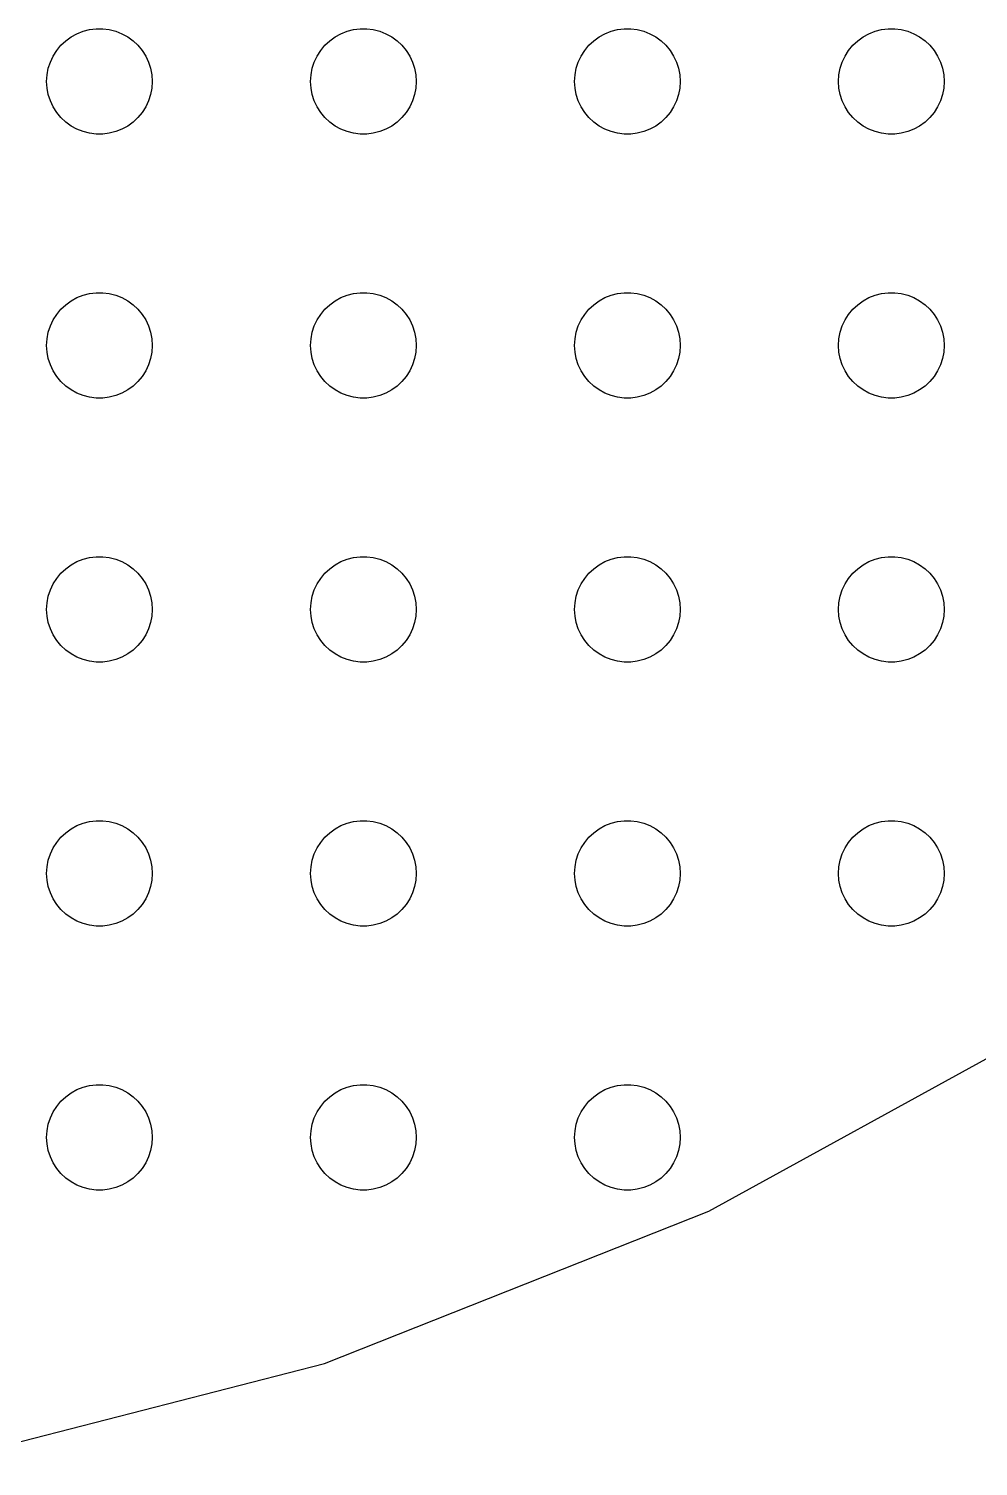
# Model space of a CAD drawing. Header units: metres. Extents: x -187 to 187, y -187 to 187.
# Drawn here: x 41 to 94.9, y -183.7 to -102 of the extents above; entities that cross this region are included whole.
import ezdxf

# ---------------------------------------------------------------- set-up
doc = ezdxf.new("R2010")
doc.units = ezdxf.units.M

msp = doc.modelspace()

# ---------------------------------------------------------------- linework, layer by layer
for p, q in [((44.0729, -102.147), (44.4379, -102.053)), ((44.4379, -102.053), (44.8116, -102.006)), ((44.8116, -102.006), (45.1884, -102.006)), ((45.1884, -102.006), (45.5621, -102.053)), ((45.5621, -102.053), (45.927, -102.147)), ((59.0729, -102.147), (59.4379, -102.053)), ((59.4379, -102.053), (59.8116, -102.006)), ((59.8116, -102.006), (60.1884, -102.006)), ((60.1884, -102.006), (60.5621, -102.053)), ((60.5621, -102.053), (60.927, -102.147)), ((74.073, -102.147), (74.4379, -102.053)), ((74.4379, -102.053), (74.8116, -102.006)), ((74.8116, -102.006), (75.1884, -102.006)), ((75.1884, -102.006), (75.5621, -102.053)), ((75.5621, -102.053), (75.927, -102.147)), ((89.073, -102.147), (89.4379, -102.053)), ((89.4379, -102.053), (89.8116, -102.006)), ((89.8116, -102.006), (90.1884, -102.006)), ((90.1884, -102.006), (90.5621, -102.053)), ((90.5621, -102.053), (90.927, -102.147)), ((42.8131, -102.946), (43.0877, -102.688)), ((43.0877, -102.688), (43.3925, -102.467)), ((43.3925, -102.467), (43.7227, -102.286)), ((43.7227, -102.286), (44.0729, -102.147)), ((45.927, -102.147), (46.2773, -102.286)), ((46.2773, -102.286), (46.6075, -102.467)), ((46.6075, -102.467), (46.9123, -102.688)), ((46.9123, -102.688), (47.1869, -102.946)), ((57.8131, -102.946), (58.0877, -102.688)), ((58.0877, -102.688), (58.3925, -102.467)), ((58.3925, -102.467), (58.7227, -102.286)), ((58.7227, -102.286), (59.0729, -102.147)), ((60.927, -102.147), (61.2773, -102.286)), ((61.2773, -102.286), (61.6075, -102.467)), ((61.6075, -102.467), (61.9123, -102.688)), ((61.9123, -102.688), (62.1869, -102.946)), ((72.8131, -102.946), (73.0877, -102.688)), ((73.0877, -102.688), (73.3925, -102.467)), ((73.3925, -102.467), (73.7227, -102.286)), ((73.7227, -102.286), (74.073, -102.147)), ((75.927, -102.147), (76.2773, -102.286)), ((76.2773, -102.286), (76.6075, -102.467)), ((76.6075, -102.467), (76.9123, -102.688)), ((76.9123, -102.688), (77.1869, -102.946)), ((87.8131, -102.946), (88.0877, -102.688)), ((88.0877, -102.688), (88.3925, -102.467)), ((88.3925, -102.467), (88.7227, -102.286)), ((88.7227, -102.286), (89.073, -102.147)), ((90.927, -102.147), (91.2773, -102.286)), ((91.2773, -102.286), (91.6075, -102.467)), ((91.6075, -102.467), (91.9123, -102.688)), ((91.9123, -102.688), (92.1869, -102.946)), ((42.2107, -103.896), (42.3711, -103.555)), ((42.3711, -103.555), (42.5729, -103.237)), ((42.5729, -103.237), (42.8131, -102.946)), ((47.1869, -102.946), (47.427, -103.237)), ((47.427, -103.237), (47.6289, -103.555)), ((47.6289, -103.555), (47.7893, -103.896)), ((57.2107, -103.896), (57.3711, -103.555)), ((57.3711, -103.555), (57.5729, -103.237)), ((57.5729, -103.237), (57.8131, -102.946)), ((62.1869, -102.946), (62.427, -103.237)), ((62.427, -103.237), (62.6289, -103.555)), ((62.6289, -103.555), (62.7893, -103.896)), ((72.2107, -103.896), (72.3711, -103.555)), ((72.3711, -103.555), (72.573, -103.237)), ((72.573, -103.237), (72.8131, -102.946)), ((77.1869, -102.946), (77.427, -103.237)), ((77.427, -103.237), (77.6289, -103.555)), ((77.6289, -103.555), (77.7893, -103.896)), ((87.2107, -103.896), (87.3711, -103.555)), ((87.3711, -103.555), (87.573, -103.237)), ((87.573, -103.237), (87.8131, -102.946)), ((92.1869, -102.946), (92.427, -103.237)), ((92.427, -103.237), (92.6289, -103.555)), ((92.6289, -103.555), (92.7893, -103.896)), ((42.0237, -104.624), (42.0942, -104.254)), ((42.0942, -104.254), (42.2107, -103.896)), ((47.7893, -103.896), (47.9057, -104.254)), ((47.9057, -104.254), (47.9763, -104.624)), ((57.0237, -104.624), (57.0942, -104.254)), ((57.0942, -104.254), (57.2107, -103.896)), ((62.7893, -103.896), (62.9057, -104.254)), ((62.9057, -104.254), (62.9763, -104.624)), ((72.0237, -104.624), (72.0943, -104.254)), ((72.0943, -104.254), (72.2107, -103.896)), ((77.7893, -103.896), (77.9057, -104.254)), ((77.9057, -104.254), (77.9763, -104.624)), ((87.0237, -104.624), (87.0943, -104.254)), ((87.0943, -104.254), (87.2107, -103.896)), ((92.7893, -103.896), (92.9057, -104.254)), ((92.9057, -104.254), (92.9763, -104.624)), ((42, -105), (42.0237, -104.624)), ((42.0237, -105.376), (42, -105)), ((47.9763, -104.624), (48, -105)), ((48, -105), (47.9763, -105.376)), ((57, -105), (57.0237, -104.624)), ((57.0237, -105.376), (57, -105)), ((62.9763, -104.624), (63, -105)), ((63, -105), (62.9763, -105.376)), ((72, -105), (72.0237, -104.624)), ((72.0237, -105.376), (72, -105)), ((77.9763, -104.624), (78, -105)), ((78, -105), (77.9763, -105.376)), ((87, -105), (87.0237, -104.624)), ((87.0237, -105.376), (87, -105)), ((92.9763, -104.624), (93, -105)), ((93, -105), (92.9763, -105.376)), ((42.0942, -105.746), (42.0237, -105.376)), ((42.2107, -106.104), (42.0942, -105.746)), ((42.3711, -106.445), (42.2107, -106.104)), ((47.7893, -106.104), (47.6289, -106.445)), ((47.9057, -105.746), (47.7893, -106.104)), ((47.9763, -105.376), (47.9057, -105.746)), ((57.0942, -105.746), (57.0237, -105.376)), ((57.2107, -106.104), (57.0942, -105.746)), ((57.3711, -106.445), (57.2107, -106.104)), ((62.7893, -106.104), (62.6289, -106.445)), ((62.9057, -105.746), (62.7893, -106.104)), ((62.9763, -105.376), (62.9057, -105.746)), ((72.0943, -105.746), (72.0237, -105.376)), ((72.2107, -106.104), (72.0943, -105.746)), ((72.3711, -106.445), (72.2107, -106.104)), ((77.7893, -106.104), (77.6289, -106.445)), ((77.9057, -105.746), (77.7893, -106.104)), ((77.9763, -105.376), (77.9057, -105.746)), ((87.0943, -105.746), (87.0237, -105.376)), ((87.2107, -106.104), (87.0943, -105.746)), ((87.3711, -106.445), (87.2107, -106.104)), ((92.7893, -106.104), (92.6289, -106.445)), ((92.9057, -105.746), (92.7893, -106.104)), ((92.9763, -105.376), (92.9057, -105.746)), ((42.5729, -106.763), (42.3711, -106.445)), ((42.8131, -107.054), (42.5729, -106.763)), ((47.427, -106.763), (47.1869, -107.054)), ((47.6289, -106.445), (47.427, -106.763)), ((57.5729, -106.763), (57.3711, -106.445)), ((57.8131, -107.054), (57.5729, -106.763)), ((62.427, -106.763), (62.1869, -107.054)), ((62.6289, -106.445), (62.427, -106.763)), ((72.573, -106.763), (72.3711, -106.445)), ((72.8131, -107.054), (72.573, -106.763)), ((77.427, -106.763), (77.1869, -107.054)), ((77.6289, -106.445), (77.427, -106.763)), ((87.573, -106.763), (87.3711, -106.445)), ((87.8131, -107.054), (87.573, -106.763)), ((92.427, -106.763), (92.1869, -107.054)), ((92.6289, -106.445), (92.427, -106.763)), ((43.0877, -107.312), (42.8131, -107.054)), ((43.3925, -107.533), (43.0877, -107.312)), ((43.7227, -107.714), (43.3925, -107.533)), ((44.0729, -107.853), (43.7227, -107.714)), ((46.2773, -107.714), (45.927, -107.853)), ((46.6075, -107.533), (46.2773, -107.714)), ((46.9123, -107.312), (46.6075, -107.533)), ((47.1869, -107.054), (46.9123, -107.312)), ((58.0877, -107.312), (57.8131, -107.054)), ((58.3925, -107.533), (58.0877, -107.312)), ((58.7227, -107.714), (58.3925, -107.533)), ((59.0729, -107.853), (58.7227, -107.714)), ((61.2773, -107.714), (60.927, -107.853)), ((61.6075, -107.533), (61.2773, -107.714)), ((61.9123, -107.312), (61.6075, -107.533)), ((62.1869, -107.054), (61.9123, -107.312)), ((73.0877, -107.312), (72.8131, -107.054)), ((73.3925, -107.533), (73.0877, -107.312)), ((73.7227, -107.714), (73.3925, -107.533)), ((74.073, -107.853), (73.7227, -107.714)), ((76.2773, -107.714), (75.927, -107.853)), ((76.6075, -107.533), (76.2773, -107.714)), ((76.9123, -107.312), (76.6075, -107.533)), ((77.1869, -107.054), (76.9123, -107.312)), ((88.0877, -107.312), (87.8131, -107.054)), ((88.3925, -107.533), (88.0877, -107.312)), ((88.7227, -107.714), (88.3925, -107.533)), ((89.073, -107.853), (88.7227, -107.714)), ((91.2773, -107.714), (90.927, -107.853)), ((91.6075, -107.533), (91.2773, -107.714)), ((91.9123, -107.312), (91.6075, -107.533)), ((92.1869, -107.054), (91.9123, -107.312)), ((44.4379, -107.947), (44.0729, -107.853)), ((44.8116, -107.994), (44.4379, -107.947)), ((45.1884, -107.994), (44.8116, -107.994)), ((45.5621, -107.947), (45.1884, -107.994)), ((45.927, -107.853), (45.5621, -107.947)), ((59.4379, -107.947), (59.0729, -107.853)), ((59.8116, -107.994), (59.4379, -107.947)), ((60.1884, -107.994), (59.8116, -107.994)), ((60.5621, -107.947), (60.1884, -107.994)), ((60.927, -107.853), (60.5621, -107.947)), ((74.4379, -107.947), (74.073, -107.853)), ((74.8116, -107.994), (74.4379, -107.947)), ((75.1884, -107.994), (74.8116, -107.994)), ((75.5621, -107.947), (75.1884, -107.994)), ((75.927, -107.853), (75.5621, -107.947)), ((89.4379, -107.947), (89.073, -107.853)), ((89.8116, -107.994), (89.4379, -107.947)), ((90.1884, -107.994), (89.8116, -107.994)), ((90.5621, -107.947), (90.1884, -107.994)), ((90.927, -107.853), (90.5621, -107.947)), ((43.0877, -117.688), (43.3925, -117.467)), ((43.3925, -117.467), (43.7227, -117.286)), ((43.7227, -117.286), (44.0729, -117.147)), ((44.0729, -117.147), (44.4379, -117.053)), ((44.4379, -117.053), (44.8116, -117.006)), ((44.8116, -117.006), (45.1884, -117.006)), ((45.1884, -117.006), (45.5621, -117.053)), ((45.5621, -117.053), (45.927, -117.147)), ((45.927, -117.147), (46.2773, -117.286)), ((46.2773, -117.286), (46.6075, -117.467)), ((46.6075, -117.467), (46.9123, -117.688)), ((58.0877, -117.688), (58.3925, -117.467)), ((58.3925, -117.467), (58.7227, -117.286)), ((58.7227, -117.286), (59.0729, -117.147)), ((59.0729, -117.147), (59.4379, -117.053)), ((59.4379, -117.053), (59.8116, -117.006)), ((59.8116, -117.006), (60.1884, -117.006)), ((60.1884, -117.006), (60.5621, -117.053)), ((60.5621, -117.053), (60.927, -117.147)), ((60.927, -117.147), (61.2773, -117.286)), ((61.2773, -117.286), (61.6075, -117.467)), ((61.6075, -117.467), (61.9123, -117.688)), ((73.0877, -117.688), (73.3925, -117.467)), ((73.3925, -117.467), (73.7227, -117.286)), ((73.7227, -117.286), (74.073, -117.147)), ((74.073, -117.147), (74.4379, -117.053)), ((74.4379, -117.053), (74.8116, -117.006)), ((74.8116, -117.006), (75.1884, -117.006)), ((75.1884, -117.006), (75.5621, -117.053)), ((75.5621, -117.053), (75.927, -117.147)), ((75.927, -117.147), (76.2773, -117.286)), ((76.2773, -117.286), (76.6075, -117.467)), ((76.6075, -117.467), (76.9123, -117.688)), ((88.0877, -117.688), (88.3925, -117.467)), ((88.3925, -117.467), (88.7227, -117.286)), ((88.7227, -117.286), (89.073, -117.147)), ((89.073, -117.147), (89.4379, -117.053)), ((89.4379, -117.053), (89.8116, -117.006)), ((89.8116, -117.006), (90.1884, -117.006)), ((90.1884, -117.006), (90.5621, -117.053)), ((90.5621, -117.053), (90.927, -117.147)), ((90.927, -117.147), (91.2773, -117.286)), ((91.2773, -117.286), (91.6075, -117.467)), ((91.6075, -117.467), (91.9123, -117.688)), ((42.3711, -118.555), (42.5729, -118.237)), ((42.5729, -118.237), (42.8131, -117.946)), ((42.8131, -117.946), (43.0877, -117.688)), ((46.9123, -117.688), (47.1869, -117.946)), ((47.1869, -117.946), (47.427, -118.237)), ((47.427, -118.237), (47.6289, -118.555)), ((57.3711, -118.555), (57.5729, -118.237)), ((57.5729, -118.237), (57.8131, -117.946)), ((57.8131, -117.946), (58.0877, -117.688)), ((61.9123, -117.688), (62.1869, -117.946)), ((62.1869, -117.946), (62.427, -118.237)), ((62.427, -118.237), (62.6289, -118.555)), ((72.3711, -118.555), (72.573, -118.237)), ((72.573, -118.237), (72.8131, -117.946)), ((72.8131, -117.946), (73.0877, -117.688)), ((76.9123, -117.688), (77.1869, -117.946)), ((77.1869, -117.946), (77.427, -118.237)), ((77.427, -118.237), (77.6289, -118.555)), ((87.3711, -118.555), (87.573, -118.237)), ((87.573, -118.237), (87.8131, -117.946)), ((87.8131, -117.946), (88.0877, -117.688)), ((91.9123, -117.688), (92.1869, -117.946)), ((92.1869, -117.946), (92.427, -118.237)), ((92.427, -118.237), (92.6289, -118.555)), ((42.0237, -119.624), (42.0942, -119.254)), ((42.0942, -119.254), (42.2107, -118.896)), ((42.2107, -118.896), (42.3711, -118.555)), ((47.6289, -118.555), (47.7893, -118.896)), ((47.7893, -118.896), (47.9057, -119.254)), ((47.9057, -119.254), (47.9763, -119.624)), ((57.0237, -119.624), (57.0942, -119.254)), ((57.0942, -119.254), (57.2107, -118.896)), ((57.2107, -118.896), (57.3711, -118.555)), ((62.6289, -118.555), (62.7893, -118.896)), ((62.7893, -118.896), (62.9057, -119.254)), ((62.9057, -119.254), (62.9763, -119.624)), ((72.0237, -119.624), (72.0943, -119.254)), ((72.0943, -119.254), (72.2107, -118.896)), ((72.2107, -118.896), (72.3711, -118.555)), ((77.6289, -118.555), (77.7893, -118.896)), ((77.7893, -118.896), (77.9057, -119.254)), ((77.9057, -119.254), (77.9763, -119.624)), ((87.0237, -119.624), (87.0943, -119.254)), ((87.0943, -119.254), (87.2107, -118.896)), ((87.2107, -118.896), (87.3711, -118.555)), ((92.6289, -118.555), (92.7893, -118.896)), ((92.7893, -118.896), (92.9057, -119.254)), ((92.9057, -119.254), (92.9763, -119.624)), ((42, -120), (42.0237, -119.624)), ((42.0237, -120.376), (42, -120)), ((47.9763, -119.624), (48, -120)), ((48, -120), (47.9763, -120.376)), ((57, -120), (57.0237, -119.624)), ((57.0237, -120.376), (57, -120)), ((62.9763, -119.624), (63, -120)), ((63, -120), (62.9763, -120.376)), ((72, -120), (72.0237, -119.624)), ((72.0237, -120.376), (72, -120)), ((77.9763, -119.624), (78, -120)), ((78, -120), (77.9763, -120.376)), ((87, -120), (87.0237, -119.624)), ((87.0237, -120.376), (87, -120)), ((92.9763, -119.624), (93, -120)), ((93, -120), (92.9763, -120.376)), ((42.0942, -120.746), (42.0237, -120.376)), ((42.2107, -121.104), (42.0942, -120.746)), ((47.9057, -120.746), (47.7893, -121.104)), ((47.9763, -120.376), (47.9057, -120.746)), ((57.0942, -120.746), (57.0237, -120.376)), ((57.2107, -121.104), (57.0942, -120.746)), ((62.9057, -120.746), (62.7893, -121.104)), ((62.9763, -120.376), (62.9057, -120.746)), ((72.0943, -120.746), (72.0237, -120.376)), ((72.2107, -121.104), (72.0943, -120.746)), ((77.9057, -120.746), (77.7893, -121.104)), ((77.9763, -120.376), (77.9057, -120.746)), ((87.0943, -120.746), (87.0237, -120.376)), ((87.2107, -121.104), (87.0943, -120.746)), ((92.9057, -120.746), (92.7893, -121.104)), ((92.9763, -120.376), (92.9057, -120.746)), ((42.3711, -121.445), (42.2107, -121.104)), ((42.5729, -121.763), (42.3711, -121.445)), ((47.6289, -121.445), (47.427, -121.763)), ((47.7893, -121.104), (47.6289, -121.445)), ((57.3711, -121.445), (57.2107, -121.104)), ((57.5729, -121.763), (57.3711, -121.445)), ((62.6289, -121.445), (62.427, -121.763)), ((62.7893, -121.104), (62.6289, -121.445)), ((72.3711, -121.445), (72.2107, -121.104)), ((72.573, -121.763), (72.3711, -121.445)), ((77.6289, -121.445), (77.427, -121.763)), ((77.7893, -121.104), (77.6289, -121.445)), ((87.3711, -121.445), (87.2107, -121.104)), ((87.573, -121.763), (87.3711, -121.445)), ((92.6289, -121.445), (92.427, -121.763)), ((92.7893, -121.104), (92.6289, -121.445)), ((42.8131, -122.054), (42.5729, -121.763)), ((43.0877, -122.312), (42.8131, -122.054)), ((43.3925, -122.533), (43.0877, -122.312)), ((46.9123, -122.312), (46.6075, -122.533)), ((47.1869, -122.054), (46.9123, -122.312)), ((47.427, -121.763), (47.1869, -122.054)), ((57.8131, -122.054), (57.5729, -121.763)), ((58.0877, -122.312), (57.8131, -122.054)), ((58.3925, -122.533), (58.0877, -122.312)), ((61.9123, -122.312), (61.6075, -122.533)), ((62.1869, -122.054), (61.9123, -122.312)), ((62.427, -121.763), (62.1869, -122.054)), ((72.8131, -122.054), (72.573, -121.763)), ((73.0877, -122.312), (72.8131, -122.054)), ((73.3925, -122.533), (73.0877, -122.312)), ((76.9123, -122.312), (76.6075, -122.533)), ((77.1869, -122.054), (76.9123, -122.312)), ((77.427, -121.763), (77.1869, -122.054)), ((87.8131, -122.054), (87.573, -121.763)), ((88.0877, -122.312), (87.8131, -122.054)), ((88.3925, -122.533), (88.0877, -122.312)), ((91.9123, -122.312), (91.6075, -122.533)), ((92.1869, -122.054), (91.9123, -122.312)), ((92.427, -121.763), (92.1869, -122.054)), ((43.7227, -122.714), (43.3925, -122.533)), ((44.0729, -122.853), (43.7227, -122.714)), ((44.4379, -122.947), (44.0729, -122.853)), ((44.8116, -122.994), (44.4379, -122.947)), ((45.1884, -122.994), (44.8116, -122.994)), ((45.5621, -122.947), (45.1884, -122.994)), ((45.927, -122.853), (45.5621, -122.947)), ((46.2773, -122.714), (45.927, -122.853)), ((46.6075, -122.533), (46.2773, -122.714)), ((58.7227, -122.714), (58.3925, -122.533)), ((59.0729, -122.853), (58.7227, -122.714)), ((59.4379, -122.947), (59.0729, -122.853)), ((59.8116, -122.994), (59.4379, -122.947)), ((60.1884, -122.994), (59.8116, -122.994)), ((60.5621, -122.947), (60.1884, -122.994)), ((60.927, -122.853), (60.5621, -122.947)), ((61.2773, -122.714), (60.927, -122.853)), ((61.6075, -122.533), (61.2773, -122.714)), ((73.7227, -122.714), (73.3925, -122.533)), ((74.073, -122.853), (73.7227, -122.714)), ((74.4379, -122.947), (74.073, -122.853)), ((74.8116, -122.994), (74.4379, -122.947)), ((75.1884, -122.994), (74.8116, -122.994)), ((75.5621, -122.947), (75.1884, -122.994)), ((75.927, -122.853), (75.5621, -122.947)), ((76.2773, -122.714), (75.927, -122.853)), ((76.6075, -122.533), (76.2773, -122.714)), ((88.7227, -122.714), (88.3925, -122.533)), ((89.073, -122.853), (88.7227, -122.714)), ((89.4379, -122.947), (89.073, -122.853)), ((89.8116, -122.994), (89.4379, -122.947)), ((90.1884, -122.994), (89.8116, -122.994)), ((90.5621, -122.947), (90.1884, -122.994)), ((90.927, -122.853), (90.5621, -122.947)), ((91.2773, -122.714), (90.927, -122.853)), ((91.6075, -122.533), (91.2773, -122.714)), ((43.3925, -132.467), (43.7227, -132.286)), ((43.7227, -132.286), (44.0729, -132.147)), ((44.0729, -132.147), (44.4379, -132.053)), ((44.4379, -132.053), (44.8116, -132.006)), ((44.8116, -132.006), (45.1884, -132.006)), ((45.1884, -132.006), (45.5621, -132.053)), ((45.5621, -132.053), (45.927, -132.147)), ((45.927, -132.147), (46.2773, -132.286)), ((46.2773, -132.286), (46.6075, -132.467)), ((58.3925, -132.467), (58.7227, -132.286)), ((58.7227, -132.286), (59.0729, -132.147)), ((59.0729, -132.147), (59.4379, -132.053)), ((59.4379, -132.053), (59.8116, -132.006)), ((59.8116, -132.006), (60.1884, -132.006)), ((60.1884, -132.006), (60.5621, -132.053)), ((60.5621, -132.053), (60.927, -132.147)), ((60.927, -132.147), (61.2773, -132.286)), ((61.2773, -132.286), (61.6075, -132.467)), ((73.3925, -132.467), (73.7227, -132.286)), ((73.7227, -132.286), (74.073, -132.147)), ((74.073, -132.147), (74.4379, -132.053)), ((74.4379, -132.053), (74.8116, -132.006)), ((74.8116, -132.006), (75.1884, -132.006)), ((75.1884, -132.006), (75.5621, -132.053)), ((75.5621, -132.053), (75.927, -132.147)), ((75.927, -132.147), (76.2773, -132.286)), ((76.2773, -132.286), (76.6075, -132.467)), ((88.3925, -132.467), (88.7227, -132.286)), ((88.7227, -132.286), (89.073, -132.147)), ((89.073, -132.147), (89.4379, -132.053)), ((89.4379, -132.053), (89.8116, -132.006)), ((89.8116, -132.006), (90.1884, -132.006)), ((90.1884, -132.006), (90.5621, -132.053)), ((90.5621, -132.053), (90.927, -132.147)), ((90.927, -132.147), (91.2773, -132.286)), ((91.2773, -132.286), (91.6075, -132.467)), ((42.5729, -133.237), (42.8131, -132.946)), ((42.8131, -132.946), (43.0877, -132.688)), ((43.0877, -132.688), (43.3925, -132.467)), ((46.6075, -132.467), (46.9123, -132.688)), ((46.9123, -132.688), (47.1869, -132.946)), ((47.1869, -132.946), (47.427, -133.237)), ((57.5729, -133.237), (57.8131, -132.946)), ((57.8131, -132.946), (58.0877, -132.688)), ((58.0877, -132.688), (58.3925, -132.467)), ((61.6075, -132.467), (61.9123, -132.688)), ((61.9123, -132.688), (62.1869, -132.946)), ((62.1869, -132.946), (62.427, -133.237)), ((72.573, -133.237), (72.8131, -132.946)), ((72.8131, -132.946), (73.0877, -132.688)), ((73.0877, -132.688), (73.3925, -132.467)), ((76.6075, -132.467), (76.9123, -132.688)), ((76.9123, -132.688), (77.1869, -132.946)), ((77.1869, -132.946), (77.427, -133.237)), ((87.573, -133.237), (87.8131, -132.946)), ((87.8131, -132.946), (88.0877, -132.688)), ((88.0877, -132.688), (88.3925, -132.467)), ((91.6075, -132.467), (91.9123, -132.688)), ((91.9123, -132.688), (92.1869, -132.946)), ((92.1869, -132.946), (92.427, -133.237)), ((42.0942, -134.254), (42.2107, -133.896)), ((42.2107, -133.896), (42.3711, -133.555)), ((42.3711, -133.555), (42.5729, -133.237)), ((47.427, -133.237), (47.6289, -133.555)), ((47.6289, -133.555), (47.7893, -133.896)), ((47.7893, -133.896), (47.9057, -134.254)), ((57.0942, -134.254), (57.2107, -133.896)), ((57.2107, -133.896), (57.3711, -133.555)), ((57.3711, -133.555), (57.5729, -133.237)), ((62.427, -133.237), (62.6289, -133.555)), ((62.6289, -133.555), (62.7893, -133.896)), ((62.7893, -133.896), (62.9057, -134.254)), ((72.0943, -134.254), (72.2107, -133.896)), ((72.2107, -133.896), (72.3711, -133.555)), ((72.3711, -133.555), (72.573, -133.237)), ((77.427, -133.237), (77.6289, -133.555)), ((77.6289, -133.555), (77.7893, -133.896)), ((77.7893, -133.896), (77.9057, -134.254)), ((87.0943, -134.254), (87.2107, -133.896)), ((87.2107, -133.896), (87.3711, -133.555)), ((87.3711, -133.555), (87.573, -133.237)), ((92.427, -133.237), (92.6289, -133.555)), ((92.6289, -133.555), (92.7893, -133.896)), ((92.7893, -133.896), (92.9057, -134.254)), ((42, -135), (42.0237, -134.624)), ((42.0237, -134.624), (42.0942, -134.254)), ((47.9057, -134.254), (47.9763, -134.624)), ((47.9763, -134.624), (48, -135)), ((57, -135), (57.0237, -134.624)), ((57.0237, -134.624), (57.0942, -134.254)), ((62.9057, -134.254), (62.9763, -134.624)), ((62.9763, -134.624), (63, -135)), ((72, -135), (72.0237, -134.624)), ((72.0237, -134.624), (72.0943, -134.254)), ((77.9057, -134.254), (77.9763, -134.624)), ((77.9763, -134.624), (78, -135)), ((87, -135), (87.0237, -134.624)), ((87.0237, -134.624), (87.0943, -134.254)), ((92.9057, -134.254), (92.9763, -134.624)), ((92.9763, -134.624), (93, -135)), ((42.0237, -135.376), (42, -135)), ((42.0942, -135.746), (42.0237, -135.376)), ((47.9763, -135.376), (47.9057, -135.746)), ((48, -135), (47.9763, -135.376)), ((57.0237, -135.376), (57, -135)), ((57.0942, -135.746), (57.0237, -135.376)), ((62.9763, -135.376), (62.9057, -135.746)), ((63, -135), (62.9763, -135.376)), ((72.0237, -135.376), (72, -135)), ((72.0943, -135.746), (72.0237, -135.376)), ((77.9763, -135.376), (77.9057, -135.746)), ((78, -135), (77.9763, -135.376)), ((87.0237, -135.376), (87, -135)), ((87.0943, -135.746), (87.0237, -135.376)), ((92.9763, -135.376), (92.9057, -135.746)), ((93, -135), (92.9763, -135.376)), ((42.2107, -136.104), (42.0942, -135.746)), ((42.3711, -136.445), (42.2107, -136.104)), ((47.7893, -136.104), (47.6289, -136.445)), ((47.9057, -135.746), (47.7893, -136.104)), ((57.2107, -136.104), (57.0942, -135.746)), ((57.3711, -136.445), (57.2107, -136.104)), ((62.7893, -136.104), (62.6289, -136.445)), ((62.9057, -135.746), (62.7893, -136.104)), ((72.2107, -136.104), (72.0943, -135.746)), ((72.3711, -136.445), (72.2107, -136.104)), ((77.7893, -136.104), (77.6289, -136.445)), ((77.9057, -135.746), (77.7893, -136.104)), ((87.2107, -136.104), (87.0943, -135.746)), ((87.3711, -136.445), (87.2107, -136.104)), ((92.7893, -136.104), (92.6289, -136.445)), ((92.9057, -135.746), (92.7893, -136.104)), ((42.5729, -136.763), (42.3711, -136.445)), ((42.8131, -137.054), (42.5729, -136.763)), ((43.0877, -137.312), (42.8131, -137.054)), ((47.1869, -137.054), (46.9123, -137.312)), ((47.427, -136.763), (47.1869, -137.054)), ((47.6289, -136.445), (47.427, -136.763)), ((57.5729, -136.763), (57.3711, -136.445)), ((57.8131, -137.054), (57.5729, -136.763)), ((58.0877, -137.312), (57.8131, -137.054)), ((62.1869, -137.054), (61.9123, -137.312)), ((62.427, -136.763), (62.1869, -137.054)), ((62.6289, -136.445), (62.427, -136.763)), ((72.573, -136.763), (72.3711, -136.445)), ((72.8131, -137.054), (72.573, -136.763)), ((73.0877, -137.312), (72.8131, -137.054)), ((77.1869, -137.054), (76.9123, -137.312)), ((77.427, -136.763), (77.1869, -137.054)), ((77.6289, -136.445), (77.427, -136.763)), ((87.573, -136.763), (87.3711, -136.445)), ((87.8131, -137.054), (87.573, -136.763)), ((88.0877, -137.312), (87.8131, -137.054)), ((92.1869, -137.054), (91.9123, -137.312)), ((92.427, -136.763), (92.1869, -137.054)), ((92.6289, -136.445), (92.427, -136.763)), ((43.3925, -137.533), (43.0877, -137.312)), ((43.7227, -137.714), (43.3925, -137.533)), ((44.0729, -137.853), (43.7227, -137.714)), ((44.4379, -137.947), (44.0729, -137.853)), ((44.8116, -137.994), (44.4379, -137.947)), ((45.1884, -137.994), (44.8116, -137.994)), ((45.5621, -137.947), (45.1884, -137.994)), ((45.927, -137.853), (45.5621, -137.947)), ((46.2773, -137.714), (45.927, -137.853)), ((46.6075, -137.533), (46.2773, -137.714)), ((46.9123, -137.312), (46.6075, -137.533)), ((58.3925, -137.533), (58.0877, -137.312)), ((58.7227, -137.714), (58.3925, -137.533)), ((59.0729, -137.853), (58.7227, -137.714)), ((59.4379, -137.947), (59.0729, -137.853)), ((59.8116, -137.994), (59.4379, -137.947)), ((60.1884, -137.994), (59.8116, -137.994)), ((60.5621, -137.947), (60.1884, -137.994)), ((60.927, -137.853), (60.5621, -137.947)), ((61.2773, -137.714), (60.927, -137.853)), ((61.6075, -137.533), (61.2773, -137.714)), ((61.9123, -137.312), (61.6075, -137.533)), ((73.3925, -137.533), (73.0877, -137.312)), ((73.7227, -137.714), (73.3925, -137.533)), ((74.073, -137.853), (73.7227, -137.714)), ((74.4379, -137.947), (74.073, -137.853)), ((74.8116, -137.994), (74.4379, -137.947)), ((75.1884, -137.994), (74.8116, -137.994)), ((75.5621, -137.947), (75.1884, -137.994)), ((75.927, -137.853), (75.5621, -137.947)), ((76.2773, -137.714), (75.927, -137.853)), ((76.6075, -137.533), (76.2773, -137.714)), ((76.9123, -137.312), (76.6075, -137.533)), ((88.3925, -137.533), (88.0877, -137.312)), ((88.7227, -137.714), (88.3925, -137.533)), ((89.073, -137.853), (88.7227, -137.714)), ((89.4379, -137.947), (89.073, -137.853)), ((89.8116, -137.994), (89.4379, -137.947)), ((90.1884, -137.994), (89.8116, -137.994)), ((90.5621, -137.947), (90.1884, -137.994)), ((90.927, -137.853), (90.5621, -137.947)), ((91.2773, -137.714), (90.927, -137.853)), ((91.6075, -137.533), (91.2773, -137.714)), ((91.9123, -137.312), (91.6075, -137.533)), ((44.4379, -147.053), (44.8116, -147.006)), ((44.8116, -147.006), (45.1884, -147.006)), ((45.1884, -147.006), (45.5621, -147.053)), ((59.4379, -147.053), (59.8116, -147.006)), ((59.8116, -147.006), (60.1884, -147.006)), ((60.1884, -147.006), (60.5621, -147.053)), ((74.4379, -147.053), (74.8116, -147.006)), ((74.8116, -147.006), (75.1884, -147.006)), ((75.1884, -147.006), (75.5621, -147.053)), ((89.4379, -147.053), (89.8116, -147.006)), ((89.8116, -147.006), (90.1884, -147.006)), ((90.1884, -147.006), (90.5621, -147.053)), ((42.8131, -147.946), (43.0877, -147.688)), ((43.0877, -147.688), (43.3925, -147.467)), ((43.3925, -147.467), (43.7227, -147.286)), ((43.7227, -147.286), (44.0729, -147.147)), ((44.0729, -147.147), (44.4379, -147.053)), ((45.5621, -147.053), (45.927, -147.147)), ((45.927, -147.147), (46.2773, -147.286)), ((46.2773, -147.286), (46.6075, -147.467)), ((46.6075, -147.467), (46.9123, -147.688)), ((46.9123, -147.688), (47.1869, -147.946)), ((57.8131, -147.946), (58.0877, -147.688)), ((58.0877, -147.688), (58.3925, -147.467)), ((58.3925, -147.467), (58.7227, -147.286)), ((58.7227, -147.286), (59.0729, -147.147)), ((59.0729, -147.147), (59.4379, -147.053)), ((60.5621, -147.053), (60.927, -147.147)), ((60.927, -147.147), (61.2773, -147.286)), ((61.2773, -147.286), (61.6075, -147.467)), ((61.6075, -147.467), (61.9123, -147.688)), ((61.9123, -147.688), (62.1869, -147.946)), ((72.8131, -147.946), (73.0877, -147.688)), ((73.0877, -147.688), (73.3925, -147.467)), ((73.3925, -147.467), (73.7227, -147.286)), ((73.7227, -147.286), (74.073, -147.147)), ((74.073, -147.147), (74.4379, -147.053)), ((75.5621, -147.053), (75.927, -147.147)), ((75.927, -147.147), (76.2773, -147.286)), ((76.2773, -147.286), (76.6075, -147.467)), ((76.6075, -147.467), (76.9123, -147.688)), ((76.9123, -147.688), (77.1869, -147.946)), ((87.8131, -147.946), (88.0877, -147.688)), ((88.0877, -147.688), (88.3925, -147.467)), ((88.3925, -147.467), (88.7227, -147.286)), ((88.7227, -147.286), (89.073, -147.147)), ((89.073, -147.147), (89.4379, -147.053)), ((90.5621, -147.053), (90.927, -147.147)), ((90.927, -147.147), (91.2773, -147.286)), ((91.2773, -147.286), (91.6075, -147.467)), ((91.6075, -147.467), (91.9123, -147.688)), ((91.9123, -147.688), (92.1869, -147.946)), ((42.2107, -148.896), (42.3711, -148.555)), ((42.3711, -148.555), (42.5729, -148.237)), ((42.5729, -148.237), (42.8131, -147.946)), ((47.1869, -147.946), (47.427, -148.237)), ((47.427, -148.237), (47.6289, -148.555)), ((47.6289, -148.555), (47.7893, -148.896)), ((57.2107, -148.896), (57.3711, -148.555)), ((57.3711, -148.555), (57.5729, -148.237)), ((57.5729, -148.237), (57.8131, -147.946)), ((62.1869, -147.946), (62.427, -148.237)), ((62.427, -148.237), (62.6289, -148.555)), ((62.6289, -148.555), (62.7893, -148.896)), ((72.2107, -148.896), (72.3711, -148.555)), ((72.3711, -148.555), (72.573, -148.237)), ((72.573, -148.237), (72.8131, -147.946)), ((77.1869, -147.946), (77.427, -148.237)), ((77.427, -148.237), (77.6289, -148.555)), ((77.6289, -148.555), (77.7893, -148.896)), ((87.2107, -148.896), (87.3711, -148.555)), ((87.3711, -148.555), (87.573, -148.237)), ((87.573, -148.237), (87.8131, -147.946)), ((92.1869, -147.946), (92.427, -148.237)), ((92.427, -148.237), (92.6289, -148.555)), ((92.6289, -148.555), (92.7893, -148.896)), ((42.0237, -149.624), (42.0942, -149.254)), ((42.0942, -149.254), (42.2107, -148.896)), ((47.7893, -148.896), (47.9057, -149.254)), ((47.9057, -149.254), (47.9763, -149.624)), ((57.0237, -149.624), (57.0942, -149.254)), ((57.0942, -149.254), (57.2107, -148.896)), ((62.7893, -148.896), (62.9057, -149.254)), ((62.9057, -149.254), (62.9763, -149.624)), ((72.0237, -149.624), (72.0943, -149.254)), ((72.0943, -149.254), (72.2107, -148.896)), ((77.7893, -148.896), (77.9057, -149.254)), ((77.9057, -149.254), (77.9763, -149.624)), ((87.0237, -149.624), (87.0943, -149.254)), ((87.0943, -149.254), (87.2107, -148.896)), ((92.7893, -148.896), (92.9057, -149.254)), ((92.9057, -149.254), (92.9763, -149.624)), ((42, -150), (42.0237, -149.624)), ((42.0237, -150.376), (42, -150)), ((47.9763, -149.624), (48, -150)), ((48, -150), (47.9763, -150.376)), ((57, -150), (57.0237, -149.624)), ((57.0237, -150.376), (57, -150)), ((62.9763, -149.624), (63, -150)), ((63, -150), (62.9763, -150.376)), ((72, -150), (72.0237, -149.624)), ((72.0237, -150.376), (72, -150)), ((77.9763, -149.624), (78, -150)), ((78, -150), (77.9763, -150.376)), ((87, -150), (87.0237, -149.624)), ((87.0237, -150.376), (87, -150)), ((92.9763, -149.624), (93, -150)), ((93, -150), (92.9763, -150.376)), ((42.0942, -150.746), (42.0237, -150.376)), ((42.2107, -151.104), (42.0942, -150.746)), ((42.3711, -151.445), (42.2107, -151.104)), ((47.7893, -151.104), (47.6289, -151.445)), ((47.9057, -150.746), (47.7893, -151.104)), ((47.9763, -150.376), (47.9057, -150.746)), ((57.0942, -150.746), (57.0237, -150.376)), ((57.2107, -151.104), (57.0942, -150.746)), ((57.3711, -151.445), (57.2107, -151.104)), ((62.7893, -151.104), (62.6289, -151.445)), ((62.9057, -150.746), (62.7893, -151.104)), ((62.9763, -150.376), (62.9057, -150.746)), ((72.0943, -150.746), (72.0237, -150.376)), ((72.2107, -151.104), (72.0943, -150.746)), ((72.3711, -151.445), (72.2107, -151.104)), ((77.7893, -151.104), (77.6289, -151.445)), ((77.9057, -150.746), (77.7893, -151.104)), ((77.9763, -150.376), (77.9057, -150.746)), ((87.0943, -150.746), (87.0237, -150.376)), ((87.2107, -151.104), (87.0943, -150.746)), ((87.3711, -151.445), (87.2107, -151.104)), ((92.7893, -151.104), (92.6289, -151.445)), ((92.9057, -150.746), (92.7893, -151.104)), ((92.9763, -150.376), (92.9057, -150.746)), ((42.5729, -151.763), (42.3711, -151.445)), ((42.8131, -152.054), (42.5729, -151.763)), ((47.427, -151.763), (47.1869, -152.054)), ((47.6289, -151.445), (47.427, -151.763)), ((57.5729, -151.763), (57.3711, -151.445)), ((57.8131, -152.054), (57.5729, -151.763)), ((62.427, -151.763), (62.1869, -152.054)), ((62.6289, -151.445), (62.427, -151.763)), ((72.573, -151.763), (72.3711, -151.445)), ((72.8131, -152.054), (72.573, -151.763)), ((77.427, -151.763), (77.1869, -152.054)), ((77.6289, -151.445), (77.427, -151.763)), ((87.573, -151.763), (87.3711, -151.445)), ((87.8131, -152.054), (87.573, -151.763)), ((92.427, -151.763), (92.1869, -152.054)), ((92.6289, -151.445), (92.427, -151.763)), ((43.0877, -152.312), (42.8131, -152.054)), ((43.3925, -152.533), (43.0877, -152.312)), ((43.7227, -152.714), (43.3925, -152.533)), ((44.0729, -152.853), (43.7227, -152.714)), ((46.2773, -152.714), (45.927, -152.853)), ((46.6075, -152.533), (46.2773, -152.714)), ((46.9123, -152.312), (46.6075, -152.533)), ((47.1869, -152.054), (46.9123, -152.312)), ((58.0877, -152.312), (57.8131, -152.054)), ((58.3925, -152.533), (58.0877, -152.312)), ((58.7227, -152.714), (58.3925, -152.533)), ((59.0729, -152.853), (58.7227, -152.714)), ((61.2773, -152.714), (60.927, -152.853)), ((61.6075, -152.533), (61.2773, -152.714)), ((61.9123, -152.312), (61.6075, -152.533)), ((62.1869, -152.054), (61.9123, -152.312)), ((73.0877, -152.312), (72.8131, -152.054)), ((73.3925, -152.533), (73.0877, -152.312)), ((73.7227, -152.714), (73.3925, -152.533)), ((74.073, -152.853), (73.7227, -152.714)), ((76.2773, -152.714), (75.927, -152.853)), ((76.6075, -152.533), (76.2773, -152.714)), ((76.9123, -152.312), (76.6075, -152.533)), ((77.1869, -152.054), (76.9123, -152.312)), ((88.0877, -152.312), (87.8131, -152.054)), ((88.3925, -152.533), (88.0877, -152.312)), ((88.7227, -152.714), (88.3925, -152.533)), ((89.073, -152.853), (88.7227, -152.714)), ((91.2773, -152.714), (90.927, -152.853)), ((91.6075, -152.533), (91.2773, -152.714)), ((91.9123, -152.312), (91.6075, -152.533)), ((92.1869, -152.054), (91.9123, -152.312)), ((44.4379, -152.947), (44.0729, -152.853)), ((44.8116, -152.994), (44.4379, -152.947)), ((45.1884, -152.994), (44.8116, -152.994)), ((45.5621, -152.947), (45.1884, -152.994)), ((45.927, -152.853), (45.5621, -152.947)), ((59.4379, -152.947), (59.0729, -152.853)), ((59.8116, -152.994), (59.4379, -152.947)), ((60.1884, -152.994), (59.8116, -152.994)), ((60.5621, -152.947), (60.1884, -152.994)), ((60.927, -152.853), (60.5621, -152.947)), ((74.4379, -152.947), (74.073, -152.853)), ((74.8116, -152.994), (74.4379, -152.947)), ((75.1884, -152.994), (74.8116, -152.994)), ((75.5621, -152.947), (75.1884, -152.994)), ((75.927, -152.853), (75.5621, -152.947)), ((89.4379, -152.947), (89.073, -152.853)), ((89.8116, -152.994), (89.4379, -152.947)), ((90.1884, -152.994), (89.8116, -152.994)), ((90.5621, -152.947), (90.1884, -152.994)), ((90.927, -152.853), (90.5621, -152.947)), ((79.6207, -169.203), (100.2, -157.889)), ((43.0877, -162.688), (43.3925, -162.467)), ((43.3925, -162.467), (43.7227, -162.286)), ((43.7227, -162.286), (44.0729, -162.147)), ((44.0729, -162.147), (44.4379, -162.053)), ((44.4379, -162.053), (44.8116, -162.006)), ((44.8116, -162.006), (45.1884, -162.006)), ((45.1884, -162.006), (45.5621, -162.053)), ((45.5621, -162.053), (45.927, -162.147)), ((45.927, -162.147), (46.2773, -162.286)), ((46.2773, -162.286), (46.6075, -162.467)), ((46.6075, -162.467), (46.9123, -162.688)), ((58.0877, -162.688), (58.3925, -162.467)), ((58.3925, -162.467), (58.7227, -162.286)), ((58.7227, -162.286), (59.0729, -162.147)), ((59.0729, -162.147), (59.4379, -162.053)), ((59.4379, -162.053), (59.8116, -162.006)), ((59.8116, -162.006), (60.1884, -162.006)), ((60.1884, -162.006), (60.5621, -162.053)), ((60.5621, -162.053), (60.927, -162.147)), ((60.927, -162.147), (61.2773, -162.286)), ((61.2773, -162.286), (61.6075, -162.467)), ((61.6075, -162.467), (61.9123, -162.688)), ((73.0877, -162.688), (73.3925, -162.467)), ((73.3925, -162.467), (73.7227, -162.286)), ((73.7227, -162.286), (74.073, -162.147)), ((74.073, -162.147), (74.4379, -162.053)), ((74.4379, -162.053), (74.8116, -162.006)), ((74.8116, -162.006), (75.1884, -162.006)), ((75.1884, -162.006), (75.5621, -162.053)), ((75.5621, -162.053), (75.927, -162.147)), ((75.927, -162.147), (76.2773, -162.286)), ((76.2773, -162.286), (76.6075, -162.467)), ((76.6075, -162.467), (76.9123, -162.688)), ((42.3711, -163.555), (42.5729, -163.237)), ((42.5729, -163.237), (42.8131, -162.946)), ((42.8131, -162.946), (43.0877, -162.688)), ((46.9123, -162.688), (47.1869, -162.946)), ((47.1869, -162.946), (47.427, -163.237)), ((47.427, -163.237), (47.6289, -163.555)), ((57.3711, -163.555), (57.5729, -163.237)), ((57.5729, -163.237), (57.8131, -162.946)), ((57.8131, -162.946), (58.0877, -162.688)), ((61.9123, -162.688), (62.1869, -162.946)), ((62.1869, -162.946), (62.427, -163.237)), ((62.427, -163.237), (62.6289, -163.555)), ((72.3711, -163.555), (72.573, -163.237)), ((72.573, -163.237), (72.8131, -162.946)), ((72.8131, -162.946), (73.0877, -162.688)), ((76.9123, -162.688), (77.1869, -162.946)), ((77.1869, -162.946), (77.427, -163.237)), ((77.427, -163.237), (77.6289, -163.555)), ((42.0942, -164.254), (42.2107, -163.896)), ((42.2107, -163.896), (42.3711, -163.555)), ((47.6289, -163.555), (47.7893, -163.896)), ((47.7893, -163.896), (47.9057, -164.254)), ((57.0942, -164.254), (57.2107, -163.896)), ((57.2107, -163.896), (57.3711, -163.555)), ((62.6289, -163.555), (62.7893, -163.896)), ((62.7893, -163.896), (62.9057, -164.254)), ((72.0943, -164.254), (72.2107, -163.896)), ((72.2107, -163.896), (72.3711, -163.555)), ((77.6289, -163.555), (77.7893, -163.896)), ((77.7893, -163.896), (77.9057, -164.254)), ((42, -165), (42.0237, -164.624)), ((42.0237, -164.624), (42.0942, -164.254)), ((47.9057, -164.254), (47.9763, -164.624)), ((47.9763, -164.624), (48, -165)), ((57, -165), (57.0237, -164.624)), ((57.0237, -164.624), (57.0942, -164.254)), ((62.9057, -164.254), (62.9763, -164.624)), ((62.9763, -164.624), (63, -165)), ((72, -165), (72.0237, -164.624)), ((72.0237, -164.624), (72.0943, -164.254)), ((77.9057, -164.254), (77.9763, -164.624)), ((77.9763, -164.624), (78, -165)), ((42.0237, -165.376), (42, -165)), ((42.0942, -165.746), (42.0237, -165.376)), ((42.2107, -166.104), (42.0942, -165.746)), ((47.9057, -165.746), (47.7893, -166.104)), ((47.9763, -165.376), (47.9057, -165.746)), ((48, -165), (47.9763, -165.376)), ((57.0237, -165.376), (57, -165)), ((57.0942, -165.746), (57.0237, -165.376)), ((57.2107, -166.104), (57.0942, -165.746)), ((62.9057, -165.746), (62.7893, -166.104)), ((62.9763, -165.376), (62.9057, -165.746)), ((63, -165), (62.9763, -165.376)), ((72.0237, -165.376), (72, -165)), ((72.0943, -165.746), (72.0237, -165.376)), ((72.2107, -166.104), (72.0943, -165.746)), ((77.9057, -165.746), (77.7893, -166.104)), ((77.9763, -165.376), (77.9057, -165.746)), ((78, -165), (77.9763, -165.376)), ((42.3711, -166.445), (42.2107, -166.104)), ((42.5729, -166.763), (42.3711, -166.445)), ((47.6289, -166.445), (47.427, -166.763)), ((47.7893, -166.104), (47.6289, -166.445)), ((57.3711, -166.445), (57.2107, -166.104)), ((57.5729, -166.763), (57.3711, -166.445)), ((62.6289, -166.445), (62.427, -166.763)), ((62.7893, -166.104), (62.6289, -166.445)), ((72.3711, -166.445), (72.2107, -166.104)), ((72.573, -166.763), (72.3711, -166.445)), ((77.6289, -166.445), (77.427, -166.763)), ((77.7893, -166.104), (77.6289, -166.445)), ((42.8131, -167.054), (42.5729, -166.763)), ((43.0877, -167.312), (42.8131, -167.054)), ((43.3925, -167.533), (43.0877, -167.312)), ((46.9123, -167.312), (46.6075, -167.533)), ((47.1869, -167.054), (46.9123, -167.312)), ((47.427, -166.763), (47.1869, -167.054)), ((57.8131, -167.054), (57.5729, -166.763)), ((58.0877, -167.312), (57.8131, -167.054)), ((58.3925, -167.533), (58.0877, -167.312)), ((61.9123, -167.312), (61.6075, -167.533)), ((62.1869, -167.054), (61.9123, -167.312)), ((62.427, -166.763), (62.1869, -167.054)), ((72.8131, -167.054), (72.573, -166.763)), ((73.0877, -167.312), (72.8131, -167.054)), ((73.3925, -167.533), (73.0877, -167.312)), ((76.9123, -167.312), (76.6075, -167.533)), ((77.1869, -167.054), (76.9123, -167.312)), ((77.427, -166.763), (77.1869, -167.054)), ((43.7227, -167.714), (43.3925, -167.533)), ((44.0729, -167.853), (43.7227, -167.714)), ((44.4379, -167.947), (44.0729, -167.853)), ((44.8116, -167.994), (44.4379, -167.947)), ((45.1884, -167.994), (44.8116, -167.994)), ((45.5621, -167.947), (45.1884, -167.994)), ((45.927, -167.853), (45.5621, -167.947)), ((46.2773, -167.714), (45.927, -167.853)), ((46.6075, -167.533), (46.2773, -167.714)), ((58.7227, -167.714), (58.3925, -167.533)), ((59.0729, -167.853), (58.7227, -167.714)), ((59.4379, -167.947), (59.0729, -167.853)), ((59.8116, -167.994), (59.4379, -167.947)), ((60.1884, -167.994), (59.8116, -167.994)), ((60.5621, -167.947), (60.1884, -167.994)), ((60.927, -167.853), (60.5621, -167.947)), ((61.2773, -167.714), (60.927, -167.853)), ((61.6075, -167.533), (61.2773, -167.714)), ((73.7227, -167.714), (73.3925, -167.533)), ((74.073, -167.853), (73.7227, -167.714)), ((74.4379, -167.947), (74.073, -167.853)), ((74.8116, -167.994), (74.4379, -167.947)), ((75.1884, -167.994), (74.8116, -167.994)), ((75.5621, -167.947), (75.1884, -167.994)), ((75.927, -167.853), (75.5621, -167.947)), ((76.2773, -167.714), (75.927, -167.853)), ((76.6075, -167.533), (76.2773, -167.714)), ((57.7862, -177.848), (79.6207, -169.203)), ((35.0403, -183.688), (57.7862, -177.848))]:
    msp.add_line(p, q)

doc.saveas('drawing.dxf')
